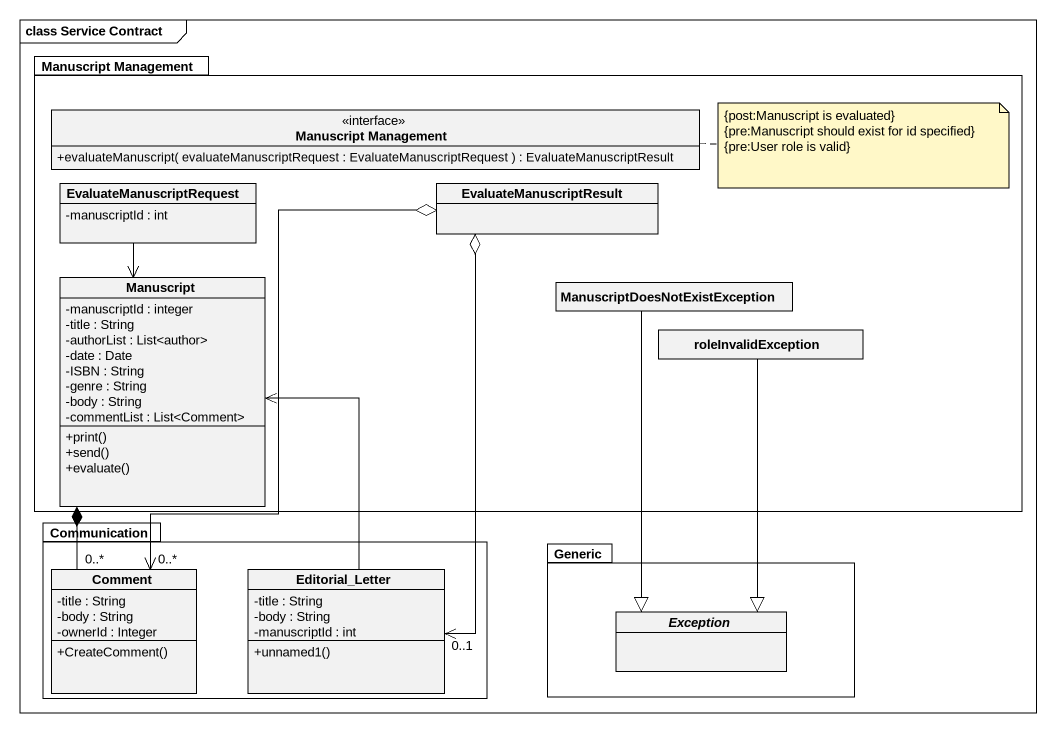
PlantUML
@startuml
mainframe class Service Contract
hide circle
hide empty members
skinparam classAttributeIconSize 0
package "Manuscript Management" as Manuscript_Management {
  interface "Manuscript Management" as Manuscript_Management_2 {
    +evaluateManuscript( evaluateManuscriptRequest : EvaluateManuscriptRequest ) : EvaluateManuscriptResult
  }
  class EvaluateManuscriptRequest {
    -manuscriptId : int
  }
  class EvaluateManuscriptResult
  class Manuscript {
    -manuscriptId : integer
    -title : String
    -authorList : List<author>
    -date : Date
    -ISBN : String
    -genre : String
    -body : String
    -commentList : List<Comment>
    +print()
    +send()
    +evaluate()
  }
  class "ManuscriptDoesNotExistException" as ManuscriptDoesNotExistExcept
  class roleInvalidException
}
package Communication {
  class Comment {
    -title : String
    -body : String
    -ownerId : Integer
    +CreateComment()
  }
  class Editorial_Letter {
    -title : String
    -body : String
    -manuscriptId : int
    +unnamed1()
  }
}
package Generic {
  abstract class "Exception" as Exception_
}
EvaluateManuscriptRequest --> Manuscript
EvaluateManuscriptResult o--> "0..*" Comment
EvaluateManuscriptResult o--> "0..1" Editorial_Letter
Manuscript *-- "0..*" Comment
ManuscriptDoesNotExistExcept --|> Exception_
roleInvalidException --|> Exception_
Editorial_Letter -up-> Manuscript
note right of Manuscript_Management_2
  {post:Manuscript is evaluated}
  {pre:Manuscript should exist for id specified}
  {pre:User role is valid}
end note
@enduml
